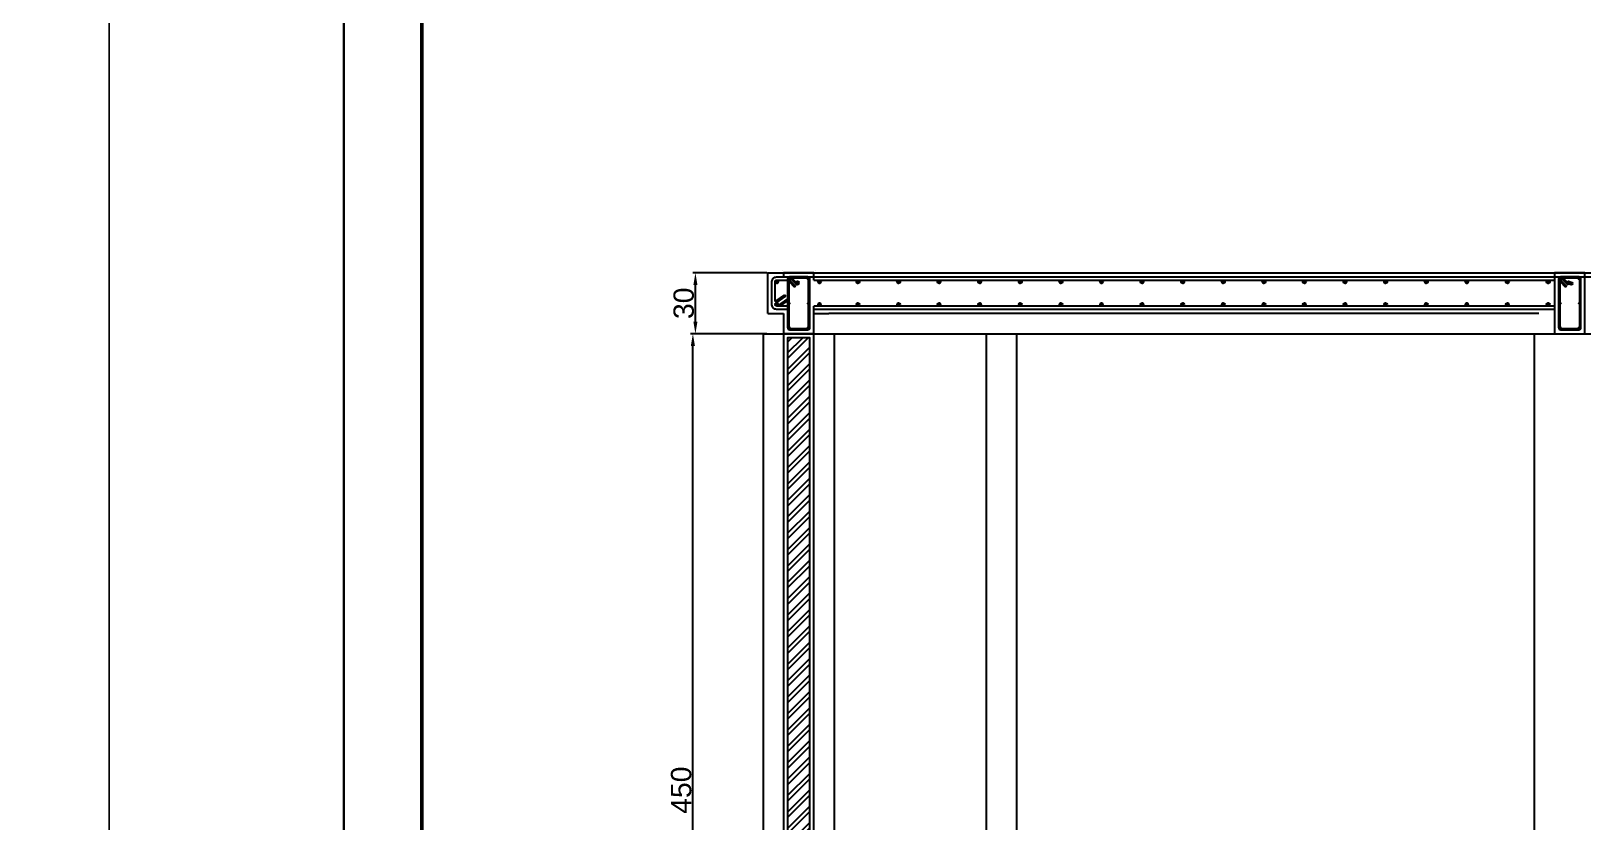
# Model space of a CAD drawing. Header units: centimetres. Extents: x -377343 to 693706, y 194584 to 813780.
# Drawn here: x 187107 to 187872, y 499556 to 499946 of the extents above; entities that cross this region are included whole.
import ezdxf

# ---------------------------------------------------------------- set-up
doc = ezdxf.new("R2010")
doc.units = ezdxf.units.CM
doc.header["$PDMODE"] = 3
for name, color, linetype in [('bangunan', 40, 'Continuous'), ('Layer1', 7, 'Continuous'), ('PIPA', 11, 'Continuous')]:
    doc.layers.add(name, color=color, linetype=linetype)
doc.layers.add('Kertas', color=252, linetype='Continuous', lineweight=20)
doc.layers.add('Legenda', color=252, linetype='Continuous', lineweight=20)
doc.styles.get("Standard").update_dxf_attribs({"font": 'arial.ttf'})
doc.dimstyles.new('ISO-25', dxfattribs={"dimtxt": 2.5, "dimasz": 2.5, "dimexe": 1.25, "dimexo": 0.625, "dimtad": 1, "dimtxsty": 'Standard', "dimcen": 2.5, "dimadec": 0, "dimazin": 0, "dimtfac": 1, "dimtmove": 0, "dimatfit": 3, "dimfxl": 1, "dimarcsym": 0})

# ---------------------------------------------------------------- blocks, each defined once
blk = doc.blocks.new('*D87')
at = {"layer": 'Defpoints', "color": 0, "transparency": 16777216}
for p in [(187434.66, 499826.99), (187470.54, 499826.99), (187470.54, 499796.99)]:
    blk.add_point(p, dxfattribs=at)
at = {"layer": 'Layer1', "color": 0, "lineweight": -2, "transparency": 16777216}
for p, q in [((187469.92, 499826.99), (187433.41, 499826.99)), ((187434.66, 499802.99), (187434.66, 499820.99)), ((187469.92, 499796.99), (187433.41, 499796.99))]:
    blk.add_line(p, q, dxfattribs=at)
at = {"layer": 'Layer1', "color": 0, "transparency": 16777216}
for points in [[(187433.66, 499820.99), (187435.66, 499820.99), (187434.66, 499826.99)], [(187433.66, 499802.99), (187435.66, 499802.99), (187434.66, 499796.99)]]:
    blk.add_solid(points, dxfattribs=at)
at = {"layer": 'Layer1', "color": 0, "transparency": 16777216, "insert": (187428.93, 499811.99), "char_height": 10, "attachment_point": 5, "rotation": 90}
blk.add_mtext('30', dxfattribs=at)
blk = doc.blocks.new('*D88')
at = {"layer": 'Defpoints', "color": 0, "transparency": 16777216}
for p in [(187433.41, 499796.99), (187468.11, 499796.99), (187468.11, 499346.99)]:
    blk.add_point(p, dxfattribs=at)
at = {"layer": 'Layer1', "color": 0, "lineweight": -2, "transparency": 16777216}
for p, q in [((187467.49, 499796.99), (187432.16, 499796.99)), ((187433.41, 499352.99), (187433.41, 499790.99)), ((187467.49, 499346.99), (187432.16, 499346.99))]:
    blk.add_line(p, q, dxfattribs=at)
at = {"layer": 'Layer1', "color": 0, "transparency": 16777216}
for points in [[(187432.41, 499790.99), (187434.41, 499790.99), (187433.41, 499796.99)], [(187432.41, 499352.99), (187434.41, 499352.99), (187433.41, 499346.99)]]:
    blk.add_solid(points, dxfattribs=at)
at = {"layer": 'Layer1', "color": 0, "transparency": 16777216, "insert": (187427.68, 499571.99), "char_height": 10, "attachment_point": 5, "rotation": 90}
blk.add_mtext('450', dxfattribs=at)

msp = doc.modelspace()

# ---------------------------------------------------------------- hatches: boundary and pattern name
at = {"layer": 'bangunan'}
h = msp.add_hatch(color=256, dxfattribs=at)
h.dxf.hatch_style = 1
h.paths.add_polyline_path([(187480.644, 499823.888, 1), (187481.644, 499823.888, 1)])
h = msp.add_hatch(color=256, dxfattribs=at)
h.dxf.hatch_style = 1
h.paths.add_polyline_path([(187480.644, 499823.888, 1), (187481.644, 499823.888, 1)])
h = msp.add_hatch(color=256, dxfattribs=at)
h.dxf.hatch_style = 1
h.paths.add_polyline_path([(187480.644, 499823.888, 1), (187481.644, 499823.888, 1)])
h = msp.add_hatch(color=256, dxfattribs=at)
h.dxf.hatch_style = 1
h.paths.add_polyline_path([(187490.444, 499823.888, -1), (187489.444, 499823.888, -1)])
h = msp.add_hatch(color=256, dxfattribs=at)
h.dxf.hatch_style = 1
h.paths.add_polyline_path([(187490.444, 499823.888, -1), (187489.444, 499823.888, -1)])
h = msp.add_hatch(color=256, dxfattribs=at)
h.dxf.hatch_style = 1
h.paths.add_polyline_path([(187860.573, 499823.888, 1), (187861.573, 499823.888, 1)])
h = msp.add_hatch(color=256, dxfattribs=at)
h.dxf.hatch_style = 1
h.paths.add_polyline_path([(187860.573, 499823.888, 1), (187861.573, 499823.888, 1)])
h = msp.add_hatch(color=256, dxfattribs=at)
h.dxf.hatch_style = 1
h.paths.add_polyline_path([(187860.573, 499823.888, 1), (187861.573, 499823.888, 1)])
h = msp.add_hatch(color=256, dxfattribs=at)
h.dxf.hatch_style = 1
h.paths.add_polyline_path([(187870.373, 499823.888, -1), (187869.373, 499823.888, -1)])
h = msp.add_hatch(color=256, dxfattribs=at)
h.dxf.hatch_style = 1
h.paths.add_polyline_path([(187870.373, 499823.888, -1), (187869.373, 499823.888, -1)])
h = msp.add_hatch(color=256, dxfattribs=at)
h.dxf.hatch_style = 1
h.paths.add_polyline_path([(187480.662, 499811.956, -1), (187481.662, 499811.956, -1)])
h = msp.add_hatch(color=256, dxfattribs=at)
h.dxf.hatch_style = 1
h.paths.add_polyline_path([(187490.462, 499811.956, 1), (187489.462, 499811.956, 1)])
h = msp.add_hatch(color=256, dxfattribs=at)
h.dxf.hatch_style = 1
h.paths.add_polyline_path([(187860.592, 499811.956, -1), (187861.592, 499811.956, -1)])
h = msp.add_hatch(color=256, dxfattribs=at)
h.dxf.hatch_style = 1
h.paths.add_polyline_path([(187870.392, 499811.956, 1), (187869.392, 499811.956, 1)])
h = msp.add_hatch(color=256, dxfattribs=at)
h.dxf.hatch_style = 1
h.paths.add_polyline_path([(187480.644, 499800.088, -1), (187481.644, 499800.088, -1)])
h = msp.add_hatch(color=256, dxfattribs=at)
h.dxf.hatch_style = 1
h.paths.add_polyline_path([(187490.444, 499800.088, 1), (187489.444, 499800.088, 1)])
h = msp.add_hatch(color=256, dxfattribs=at)
h.dxf.hatch_style = 1
h.paths.add_polyline_path([(187860.573, 499800.088, -1), (187861.573, 499800.088, -1)])
h = msp.add_hatch(color=256, dxfattribs=at)
h.dxf.hatch_style = 1
h.paths.add_polyline_path([(187870.373, 499800.088, 1), (187869.373, 499800.088, 1)])
at = {"layer": 'Layer1'}
h = msp.add_hatch(color=256, dxfattribs=at)
h.dxf.hatch_style = 1
h.paths.add_polyline_path([(187475.551, 499822.588, -1), (187473.951, 499822.588, -1)])
h = msp.add_hatch(color=256, dxfattribs=at)
h.dxf.hatch_style = 1
h.paths.add_polyline_path([(187475.551, 499822.588, -1), (187473.951, 499822.588, -1)])
h = msp.add_hatch(color=256, dxfattribs=at)
h.dxf.hatch_style = 1
h.paths.add_polyline_path([(187485.525, 499821.714, -1), (187484.225, 499821.714, -1)])
h = msp.add_hatch(color=256, dxfattribs=at)
h.dxf.hatch_style = 1
h.paths.add_polyline_path([(187484.331, 499822.262, -1), (187485.631, 499822.262, -1)])
h = msp.add_hatch(color=256, dxfattribs=at)
h.dxf.hatch_style = 1
h.paths.add_polyline_path([(187495.01, 499822.588, 1), (187496.61, 499822.588, 1)])
h = msp.add_hatch(color=256, dxfattribs=at)
h.dxf.hatch_style = 1
h.paths.add_polyline_path([(187515.551, 499822.588, -1), (187513.951, 499822.588, -1)])
h = msp.add_hatch(color=256, dxfattribs=at)
h.dxf.hatch_style = 1
h.paths.add_polyline_path([(187535.551, 499822.588, -1), (187533.951, 499822.588, -1)])
h = msp.add_hatch(color=256, dxfattribs=at)
h.dxf.hatch_style = 1
h.paths.add_polyline_path([(187555.551, 499822.588, -1), (187553.951, 499822.588, -1)])
h = msp.add_hatch(color=256, dxfattribs=at)
h.dxf.hatch_style = 1
h.paths.add_polyline_path([(187575.551, 499822.588, -1), (187573.951, 499822.588, -1)])
h = msp.add_hatch(color=256, dxfattribs=at)
h.dxf.hatch_style = 1
h.paths.add_polyline_path([(187595.551, 499822.588, -1), (187593.951, 499822.588, -1)])
h = msp.add_hatch(color=256, dxfattribs=at)
h.dxf.hatch_style = 1
h.paths.add_polyline_path([(187615.551, 499822.588, -1), (187613.951, 499822.588, -1)])
h = msp.add_hatch(color=256, dxfattribs=at)
h.dxf.hatch_style = 1
h.paths.add_polyline_path([(187635.551, 499822.588, -1), (187633.951, 499822.588, -1)])
h = msp.add_hatch(color=256, dxfattribs=at)
h.dxf.hatch_style = 1
h.paths.add_polyline_path([(187655.551, 499822.588, -1), (187653.951, 499822.588, -1)])
h = msp.add_hatch(color=256, dxfattribs=at)
h.dxf.hatch_style = 1
h.paths.add_polyline_path([(187675.551, 499822.588, -1), (187673.951, 499822.588, -1)])
h = msp.add_hatch(color=256, dxfattribs=at)
h.dxf.hatch_style = 1
h.paths.add_polyline_path([(187695.551, 499822.588, -1), (187693.951, 499822.588, -1)])
h = msp.add_hatch(color=256, dxfattribs=at)
h.dxf.hatch_style = 1
h.paths.add_polyline_path([(187715.551, 499822.588, -1), (187713.951, 499822.588, -1)])
h = msp.add_hatch(color=256, dxfattribs=at)
h.dxf.hatch_style = 1
h.paths.add_polyline_path([(187735.551, 499822.588, -1), (187733.951, 499822.588, -1)])
h = msp.add_hatch(color=256, dxfattribs=at)
h.dxf.hatch_style = 1
h.paths.add_polyline_path([(187755.551, 499822.588, -1), (187753.951, 499822.588, -1)])
h = msp.add_hatch(color=256, dxfattribs=at)
h.dxf.hatch_style = 1
h.paths.add_polyline_path([(187775.551, 499822.588, -1), (187773.951, 499822.588, -1)])
h = msp.add_hatch(color=256, dxfattribs=at)
h.dxf.hatch_style = 1
h.paths.add_polyline_path([(187795.551, 499822.588, -1), (187793.951, 499822.588, -1)])
h = msp.add_hatch(color=256, dxfattribs=at)
h.dxf.hatch_style = 1
h.paths.add_polyline_path([(187815.551, 499822.588, -1), (187813.951, 499822.588, -1)])
h = msp.add_hatch(color=256, dxfattribs=at)
h.dxf.hatch_style = 1
h.paths.add_polyline_path([(187835.551, 499822.588, -1), (187833.951, 499822.588, -1)])
h = msp.add_hatch(color=256, dxfattribs=at)
h.dxf.hatch_style = 1
h.paths.add_polyline_path([(187855.551, 499822.588, -1), (187853.951, 499822.588, -1)])
h = msp.add_hatch(color=256, dxfattribs=at)
h.dxf.hatch_style = 1
h.paths.add_polyline_path([(187855.551, 499822.588, -1), (187853.951, 499822.588, -1)])
h = msp.add_hatch(color=256, dxfattribs=at)
h.dxf.hatch_style = 1
h.paths.add_polyline_path([(187855.654, 499822.588, -1), (187854.054, 499822.588, -1)])
h = msp.add_hatch(color=256, dxfattribs=at)
h.dxf.hatch_style = 1
h.paths.add_polyline_path([(187864.26, 499822.262, -1), (187865.56, 499822.262, -1)])
h = msp.add_hatch(color=256, dxfattribs=at)
h.dxf.hatch_style = 1
h.paths.add_polyline_path([(187865.493, 499821.714, 1), (187866.793, 499821.714, 1)])
h = msp.add_hatch(color=256, dxfattribs=at)
h.dxf.hatch_style = 1
h.paths.add_polyline_path([(187475.551, 499811.388, 1), (187473.951, 499811.388, 1)])
h = msp.add_hatch(color=256, dxfattribs=at)
h.dxf.hatch_style = 1
h.paths.add_polyline_path([(187475.551, 499811.388, 1), (187473.951, 499811.388, 1)])
h = msp.add_hatch(color=256, dxfattribs=at)
h.dxf.hatch_style = 1
h.paths.add_polyline_path([(187495.01, 499811.388, -1), (187496.61, 499811.388, -1)])
h = msp.add_hatch(color=256, dxfattribs=at)
h.dxf.hatch_style = 1
h.paths.add_polyline_path([(187515.551, 499811.388, 1), (187513.951, 499811.388, 1)])
h = msp.add_hatch(color=256, dxfattribs=at)
h.dxf.hatch_style = 1
h.paths.add_polyline_path([(187535.551, 499811.388, 1), (187533.951, 499811.388, 1)])
h = msp.add_hatch(color=256, dxfattribs=at)
h.dxf.hatch_style = 1
h.paths.add_polyline_path([(187555.551, 499811.388, 1), (187553.951, 499811.388, 1)])
h = msp.add_hatch(color=256, dxfattribs=at)
h.dxf.hatch_style = 1
h.paths.add_polyline_path([(187575.551, 499811.388, 1), (187573.951, 499811.388, 1)])
h = msp.add_hatch(color=256, dxfattribs=at)
h.dxf.hatch_style = 1
h.paths.add_polyline_path([(187595.551, 499811.388, 1), (187593.951, 499811.388, 1)])
h = msp.add_hatch(color=256, dxfattribs=at)
h.dxf.hatch_style = 1
h.paths.add_polyline_path([(187615.551, 499811.388, 1), (187613.951, 499811.388, 1)])
h = msp.add_hatch(color=256, dxfattribs=at)
h.dxf.hatch_style = 1
h.paths.add_polyline_path([(187635.551, 499811.388, 1), (187633.951, 499811.388, 1)])
h = msp.add_hatch(color=256, dxfattribs=at)
h.dxf.hatch_style = 1
h.paths.add_polyline_path([(187655.551, 499811.388, 1), (187653.951, 499811.388, 1)])
h = msp.add_hatch(color=256, dxfattribs=at)
h.dxf.hatch_style = 1
h.paths.add_polyline_path([(187675.551, 499811.388, 1), (187673.951, 499811.388, 1)])
h = msp.add_hatch(color=256, dxfattribs=at)
h.dxf.hatch_style = 1
h.paths.add_polyline_path([(187695.551, 499811.388, 1), (187693.951, 499811.388, 1)])
h = msp.add_hatch(color=256, dxfattribs=at)
h.dxf.hatch_style = 1
h.paths.add_polyline_path([(187715.551, 499811.388, 1), (187713.951, 499811.388, 1)])
h = msp.add_hatch(color=256, dxfattribs=at)
h.dxf.hatch_style = 1
h.paths.add_polyline_path([(187735.551, 499811.388, 1), (187733.951, 499811.388, 1)])
h = msp.add_hatch(color=256, dxfattribs=at)
h.dxf.hatch_style = 1
h.paths.add_polyline_path([(187755.551, 499811.388, 1), (187753.951, 499811.388, 1)])
h = msp.add_hatch(color=256, dxfattribs=at)
h.dxf.hatch_style = 1
h.paths.add_polyline_path([(187775.551, 499811.388, 1), (187773.951, 499811.388, 1)])
h = msp.add_hatch(color=256, dxfattribs=at)
h.dxf.hatch_style = 1
h.paths.add_polyline_path([(187795.551, 499811.388, 1), (187793.951, 499811.388, 1)])
h = msp.add_hatch(color=256, dxfattribs=at)
h.dxf.hatch_style = 1
h.paths.add_polyline_path([(187815.551, 499811.388, 1), (187813.951, 499811.388, 1)])
h = msp.add_hatch(color=256, dxfattribs=at)
h.dxf.hatch_style = 1
h.paths.add_polyline_path([(187835.551, 499811.388, 1), (187833.951, 499811.388, 1)])
h = msp.add_hatch(color=256, dxfattribs=at)
h.dxf.hatch_style = 1
h.paths.add_polyline_path([(187855.551, 499811.388, 1), (187853.951, 499811.388, 1)])
h = msp.add_hatch(color=256, dxfattribs=at)
h.dxf.hatch_style = 1
h.paths.add_polyline_path([(187855.551, 499811.388, 1), (187853.951, 499811.388, 1)])
h = msp.add_hatch(color=256, dxfattribs=at)
h.dxf.hatch_style = 1
h.paths.add_polyline_path([(187855.654, 499811.388, 1), (187854.054, 499811.388, 1)])
h = msp.add_hatch(dxfattribs=at)
h.set_pattern_fill('ANSI32', color=256, scale=0.6)
h.set_pattern_definition([(45, (187242.8116, 493383.524), (-4.041115, 4.041115), []), (45, (187245.506, 493383.524), (-4.041115, 4.041115), [])])
h.paths.add_polyline_path([(187491.044, 499794.988), (187480.044, 499794.988), (187480.044, 499348.988), (187491.044, 499348.988)])

# ---------------------------------------------------------------- linework, layer by layer
at = {"linetype": 'Continuous'}
for p, q in [((187477.388, 499827.913), (187477.388, 499827.913)), ((187493.7, 499827.913), (187493.7, 499827.913))]:
    msp.add_line(p, q, dxfattribs=at)
for p, q in [((187470.367, 499806.988), (187478.044, 499806.988)), ((187493.044, 499806.988), (187500.367, 499806.988))]:
    msp.add_line(p, q)
for points in [[(187493.044, 499823.388), (187493.044, 499826.988), (187478.044, 499826.988), (187478.044, 499824.988)], [(187493.044, 499823.388), (187493.044, 499826.988), (187478.044, 499826.988), (187478.044, 499824.988)], [(187478.044, 499806.988), (187478.044, 499796.988), (187493.044, 499796.988), (187493.044, 499810.588)], [(187478.044, 499806.988), (187478.044, 499796.988), (187493.044, 499796.988), (187493.044, 499810.588)]]:
    msp.add_lwpolyline(points)
msp.add_lwpolyline([(187857.973, 499796.988), (187872.973, 499796.988), (187872.973, 499826.988), (187857.973, 499826.988)], close=True)
msp.add_lwpolyline([(187857.973, 499796.988), (187872.973, 499796.988), (187872.973, 499826.988), (187857.973, 499826.988)], close=True)
at = {"layer": 'bangunan'}
for p, q in [((187480.644, 499822.832), (187483.477, 499819.999)), ((187480.644, 499822.832), (187483.477, 499819.999)), ((187480.79, 499823.534), (187483.902, 499820.423)), ((187480.79, 499823.534), (187483.902, 499820.423)), ((187481.497, 499824.241), (187484.609, 499821.13)), ((187481.497, 499824.241), (187484.609, 499821.13)), ((187481.922, 499824.666), (187485.033, 499821.554)), ((187481.922, 499824.666), (187485.033, 499821.554)), ((187860.573, 499822.832), (187863.407, 499819.999)), ((187860.573, 499822.832), (187863.407, 499819.999)), ((187860.72, 499823.534), (187863.831, 499820.423)), ((187860.72, 499823.534), (187863.831, 499820.423)), ((187861.427, 499824.241), (187864.538, 499821.13)), ((187861.427, 499824.241), (187864.538, 499821.13)), ((187861.851, 499824.666), (187864.962, 499821.554)), ((187861.851, 499824.666), (187864.962, 499821.554)), ((187483.902, 499820.423), (187483.477, 499819.999)), ((187485.033, 499821.554), (187484.609, 499821.13)), ((187863.831, 499820.423), (187863.407, 499819.999)), ((187864.962, 499821.554), (187864.538, 499821.13))]:
    msp.add_line(p, q, dxfattribs=at)
for points in [[(187481.144, 499798.988), (187489.944, 499798.988, 0.4142136), (187491.044, 499800.088), (187491.044, 499823.888, 0.4142136), (187489.944, 499824.988), (187481.144, 499824.988, 0.4142136), (187480.044, 499823.888), (187480.044, 499800.088, 0.4142136)], [(187481.144, 499798.988), (187489.944, 499798.988, 0.4142136), (187491.044, 499800.088), (187491.044, 499823.888, 0.4142136), (187489.944, 499824.988), (187481.144, 499824.988, 0.4142136), (187480.044, 499823.888), (187480.044, 499800.088, 0.4142136)], [(187861.073, 499798.988), (187869.873, 499798.988, 0.4142136), (187870.973, 499800.088), (187870.973, 499823.888, 0.4142136), (187869.873, 499824.988), (187861.073, 499824.988, 0.4142136), (187859.973, 499823.888), (187859.973, 499800.088, 0.4142136)], [(187861.073, 499798.988), (187869.873, 499798.988, 0.4142136), (187870.973, 499800.088), (187870.973, 499823.888, 0.4142136), (187869.873, 499824.988), (187861.073, 499824.988, 0.4142136), (187859.973, 499823.888), (187859.973, 499800.088, 0.4142136)]]:
    msp.add_lwpolyline(points, format="xyb", close=True, dxfattribs=at)
for points in [[(187481.144, 499824.388), (187481.144, 499824.388, 0.4142136), (187480.644, 499823.888), (187480.644, 499800.088, 0.4142136), (187481.144, 499799.588), (187489.944, 499799.588, 0.4142136), (187490.444, 499800.088), (187490.444, 499823.888, 0.4142136), (187489.944, 499824.388), (187482.2, 499824.388)], [(187481.144, 499824.388), (187481.144, 499824.388, 0.4142136), (187480.644, 499823.888), (187480.644, 499800.088, 0.4142136), (187481.144, 499799.588), (187489.944, 499799.588, 0.4142136), (187490.444, 499800.088), (187490.444, 499823.888, 0.4142136), (187489.944, 499824.388), (187482.2, 499824.388)], [(187861.073, 499824.388), (187861.073, 499824.388, 0.4142136), (187860.573, 499823.888), (187860.573, 499800.088, 0.4142136), (187861.073, 499799.588), (187869.873, 499799.588, 0.4142136), (187870.373, 499800.088), (187870.373, 499823.888, 0.4142136), (187869.873, 499824.388), (187862.129, 499824.388)], [(187861.073, 499824.388), (187861.073, 499824.388, 0.4142136), (187860.573, 499823.888), (187860.573, 499800.088, 0.4142136), (187861.073, 499799.588), (187869.873, 499799.588, 0.4142136), (187870.373, 499800.088), (187870.373, 499823.888, 0.4142136), (187869.873, 499824.388), (187862.129, 499824.388)]]:
    msp.add_lwpolyline(points, format="xyb", dxfattribs=at)
for centre in [(187481.144, 499823.888), (187861.073, 499823.888)]:
    msp.add_circle(centre, 0.5, dxfattribs=at)
for centre in [(187481.144, 499823.888), (187861.073, 499823.888)]:
    msp.add_arc(centre, 1.1, 45, 180, dxfattribs=at)
at = {"layer": 'Kertas'}
for points in [[(183948.49, 500796.755), (187145.833, 500796.755), (187145.833, 498508.536), (183948.49, 498508.536)], [(187145.833, 500796.755), (190343.176, 500796.755), (190343.176, 498508.536), (187145.833, 498508.536)]]:
    msp.add_lwpolyline(points, close=True, dxfattribs=at)
at = {"layer": 'Layer1'}
for p, q in [((187473.967, 499812.792), (187478.748, 499816.14)), ((187474.292, 499812.043), (187479.207, 499815.485)), ((187475.21, 499810.733), (187480.124, 499814.174)), ((187478.748, 499816.14), (187479.207, 499815.485)), ((187480.124, 499814.174), (187480.569, 499813.509)), ((187476.398, 499810.588), (187480.583, 499813.519)), ((187468.044, 499796.988, 1114.588), (189403.044, 499796.988)), ((187468.044, 499796.988), (187468.044, 499367.988)), ((187493.044, 499346.988), (187493.044, 499796.988)), ((187503.044, 499796.988), (187503.044, 499367.988)), ((187578.044, 499367.988), (187578.044, 499796.988)), ((187593.044, 499367.988), (187593.044, 499796.988)), ((187848.044, 499367.988), (187848.044, 499796.988))]:
    msp.add_line(p, q, dxfattribs=at)
for points in [[(187470.367, 499806.988), (187470.367, 499826.988), (189399.134, 499826.988)], [(187493.044, 499823.388), (187857.973, 499823.388)], [(187480.044, 499810.588), (187474.751, 499810.588)], [(187857.973, 499810.588), (187493.044, 499810.588)], [(187850.296, 499806.988), (187500.367, 499806.988)], [(187480.044, 499787.508), (187480.044, 499348.988), (187491.044, 499348.988), (187491.044, 499787.508)]]:
    msp.add_lwpolyline(points, dxfattribs=at)
at = {"layer": 'Layer1', "elevation": -39.986}
msp.add_lwpolyline([(187480.044, 499808.988), (187474.617, 499808.988, -0.4142136), (187472.367, 499811.238), (187472.367, 499822.738, -0.4142136), (187474.617, 499824.988), (188617.973, 499824.988)], format="xyb", dxfattribs=at)
at = {"layer": 'Layer1'}
msp.add_lwpolyline([(187473.967, 499812.792), (187473.967, 499822.738, -0.4142136), (187474.617, 499823.388), (187480.044, 499823.388)], format="xyb", dxfattribs=at)
at = {"layer": 'Layer1', "elevation": -39.986}
msp.add_lwpolyline([(187857.973, 499808.988), (187493.044, 499808.988)], dxfattribs=at)
at = {"layer": 'Layer1'}
for points in [[(187478.044, 499346.988), (187493.044, 499346.988), (187493.044, 499796.988), (187478.044, 499796.988)], [(187480.044, 499348.988), (187491.044, 499348.988), (187491.044, 499794.988), (187480.044, 499794.988)]]:
    msp.add_lwpolyline(points, close=True, dxfattribs=at)
for centre, radius in [((187474.751, 499822.588), 0.8), ((187474.751, 499822.588, -1114.687), 0.8), ((187484.875, 499821.714), 0.65), ((187484.981, 499822.262, 39.986), 0.65), ((187495.81, 499822.588, -1114.687), 0.8), ((187514.751, 499822.588), 0.8), ((187534.751, 499822.588), 0.8), ((187554.751, 499822.588), 0.8), ((187574.751, 499822.588), 0.8), ((187594.751, 499822.588), 0.8), ((187614.751, 499822.588), 0.8), ((187634.751, 499822.588), 0.8), ((187654.751, 499822.588), 0.8), ((187674.751, 499822.588), 0.8), ((187694.751, 499822.588), 0.8), ((187714.751, 499822.588), 0.8), ((187734.751, 499822.588), 0.8), ((187754.751, 499822.588), 0.8), ((187774.751, 499822.588), 0.8), ((187794.751, 499822.588), 0.8), ((187814.751, 499822.588), 0.8), ((187834.751, 499822.588), 0.8), ((187854.751, 499822.588), 0.8), ((187854.751, 499822.588), 0.8), ((187854.854, 499822.588, -1114.687), 0.8), ((187864.91, 499822.262, 39.986), 0.65), ((187866.143, 499821.714), 0.65), ((187474.751, 499811.388), 0.8), ((187474.751, 499811.388, -1114.687), 0.8), ((187495.81, 499811.388, -1114.687), 0.8), ((187514.751, 499811.388), 0.8), ((187534.751, 499811.388), 0.8), ((187554.751, 499811.388), 0.8), ((187574.751, 499811.388), 0.8), ((187594.751, 499811.388), 0.8), ((187614.751, 499811.388), 0.8), ((187634.751, 499811.388), 0.8), ((187654.751, 499811.388), 0.8), ((187674.751, 499811.388), 0.8), ((187694.751, 499811.388), 0.8), ((187714.751, 499811.388), 0.8), ((187734.751, 499811.388), 0.8), ((187754.751, 499811.388), 0.8), ((187774.751, 499811.388), 0.8), ((187794.751, 499811.388), 0.8), ((187814.751, 499811.388), 0.8), ((187834.751, 499811.388), 0.8), ((187854.751, 499811.388), 0.8), ((187854.751, 499811.388), 0.8), ((187854.854, 499811.388, -1114.687), 0.8)]:
    msp.add_circle(centre, radius, dxfattribs=at)
at = {"layer": 'Legenda', "color": 5, "lineweight": 30}
msp.add_lwpolyline([(187261.4, 500681.188), (190266.132, 500681.188), (190266.132, 498585.58), (187261.4, 498585.58)], close=True, dxfattribs=at)
at = {"layer": 'Legenda', "color": 1, "lineweight": 50}
msp.add_lwpolyline([(187299.922, 500642.666), (189726.821, 500642.666), (189726.821, 498624.103), (187299.922, 498624.103)], close=True, dxfattribs=at)
at = {"layer": 'PIPA', "lineweight": 35, "extrusion": (0, 0.816497, 0.57735), "elevation": 193451.324}
msp.add_lwpolyline([(-421704.212, -325591.681), (-159560.265, -63447.734), (377343.333, -600351.331), (-158232.47, -1135927.133), (-693706.405, -600453.199), (-454216.825, -360963.619)], dxfattribs=at)

# ---------------------------------------------------------------- dimensions: what is measured, and where the dimension line sits
at = {"layer": 'Layer1'}
for base, p1, p2, picture, middle in [((187434.661, 499826.988), (187470.544, 499796.988), (187470.544, 499826.988), '*D87', (187428.927, 499811.988)), ((187433.411, 499796.988), (187468.115, 499346.988), (187468.115, 499796.988), '*D88', (187427.681, 499571.988))]:
    dim = msp.add_linear_dim(base=base, p1=p1, p2=p2, angle=90, dimstyle='ISO-25', override={"dimtxt": 10, "dimasz": 6}, dxfattribs=at)
    dim.commit()
    dim.dimension.update_dxf_attribs({"geometry": picture, "text_midpoint": middle})

doc.saveas('drawing.dxf')
